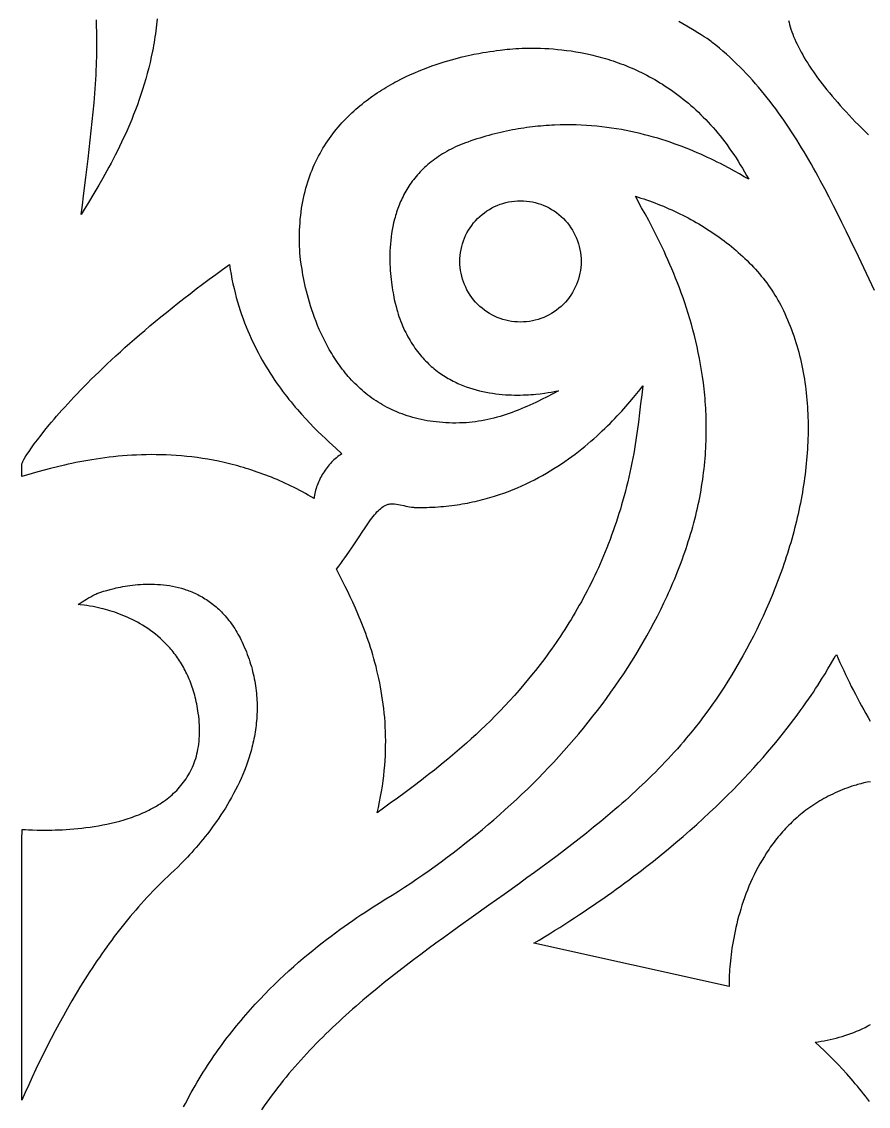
# Model space of a CAD drawing. Extents: x -1000 to 1000, y -1450 to 1450.
# Drawn here: x -550 to -324.4, y -95 to 194 of the extents above; entities that cross this region are included whole.
import ezdxf

# ---------------------------------------------------------------- set-up
doc = ezdxf.new("R2010")
doc.units = 0
doc.layers.add('LAYER_1', color=18, linetype='CONTINUOUS')

msp = doc.modelspace()

# ---------------------------------------------------------------- linework, layer by layer
at = {"layer": 'LAYER_1'}
for points in [[(-513.94, 194.79), (-514.01, 193.99), (-514.1, 193.19), (-514.19, 192.4), (-514.28, 191.61), (-514.39, 190.83), (-514.5, 190.04), (-514.62, 189.27), (-514.74, 188.49), (-514.88, 187.72), (-515.01, 186.96), (-515.16, 186.2), (-515.47, 184.69), (-515.8, 183.2), (-516.15, 181.73), (-516.53, 180.27), (-516.92, 178.83), (-517.34, 177.41), (-517.77, 176.01), (-518.22, 174.63), (-518.69, 173.27), (-519.17, 171.92), (-519.66, 170.6), (-520.17, 169.3), (-520.68, 168.01), (-521.21, 166.75), (-521.74, 165.51), (-522.29, 164.29), (-522.83, 163.09), (-523.39, 161.91), (-523.94, 160.75), (-524.5, 159.62), (-525.07, 158.51), (-525.63, 157.42), (-526.19, 156.35), (-526.75, 155.31), (-527.3, 154.29), (-528.4, 152.33), (-529.48, 150.46), (-530.51, 148.69), (-532.44, 145.45), (-533.32, 143.99), (-534.12, 142.64), (-533.83, 145.12), (-533.54, 147.61), (-532.93, 152.57), (-532.32, 157.53), (-532.03, 160.01), (-531.74, 162.49), (-531.46, 164.98), (-531.2, 167.46), (-530.95, 169.94), (-530.72, 172.43), (-530.52, 174.92), (-530.42, 176.16), (-530.34, 177.41), (-530.26, 178.66), (-530.19, 179.9), (-530.12, 181.15), (-530.07, 182.4), (-530.03, 183.45), (-530, 184.5), (-529.97, 185.54), (-529.96, 186.57), (-529.95, 187.6), (-529.95, 188.61), (-529.96, 189.62), (-529.97, 190.61), (-530, 191.6), (-530.03, 192.58), (-530.06, 193.55), (-530.11, 194.51)], [(-322.78, 122.46), (-324.92, 126.93), (-327.07, 131.44), (-329.24, 135.97), (-330.34, 138.23), (-331.44, 140.5), (-332.56, 142.76), (-333.7, 145.02), (-334.85, 147.26), (-336.01, 149.5), (-337.2, 151.73), (-337.8, 152.83), (-338.41, 153.94), (-339.02, 155.03), (-339.64, 156.13), (-340.27, 157.22), (-340.9, 158.3), (-341.54, 159.38), (-342.19, 160.45), (-342.84, 161.52), (-343.5, 162.58), (-344.17, 163.63), (-344.85, 164.67), (-345.53, 165.71), (-346.23, 166.75), (-346.93, 167.77), (-347.64, 168.78), (-348.36, 169.79), (-349.09, 170.79), (-349.83, 171.78), (-350.58, 172.76), (-351.34, 173.73), (-352.1, 174.69), (-352.88, 175.65), (-353.67, 176.59), (-354.48, 177.52), (-355.29, 178.44), (-356.11, 179.35), (-356.95, 180.24), (-357.8, 181.13), (-358.65, 182), (-359.53, 182.86), (-360.41, 183.71), (-361.31, 184.55), (-362.22, 185.37), (-363.14, 186.18), (-364.08, 186.97), (-365.03, 187.76), (-365.99, 188.52), (-366.32, 188.77), (-366.66, 189.02), (-367.39, 189.53), (-368.16, 190.05), (-368.99, 190.57), (-369.86, 191.11), (-370.78, 191.66), (-372.75, 192.82), (-374.87, 194.06)], [(-345.67, 194.39), (-345.54, 193.83), (-345.4, 193.27), (-345.23, 192.65), (-345.03, 192.02), (-344.81, 191.38), (-344.57, 190.73), (-344.31, 190.07), (-344.03, 189.4), (-343.73, 188.72), (-343.4, 188.03), (-343.06, 187.33), (-342.69, 186.62), (-342.3, 185.91), (-341.9, 185.19), (-341.47, 184.45), (-341.02, 183.71), (-340.55, 182.97), (-340.07, 182.21), (-339.56, 181.44), (-339.03, 180.67), (-338.48, 179.89), (-337.91, 179.11), (-337.32, 178.31), (-336.71, 177.51), (-336.08, 176.7), (-335.43, 175.89), (-334.77, 175.07), (-334.08, 174.24), (-333.37, 173.41), (-332.65, 172.57), (-331.9, 171.72), (-331.13, 170.87), (-330.35, 170.01), (-329.55, 169.15), (-328.73, 168.28), (-327.88, 167.4), (-327.02, 166.53), (-326.15, 165.64), (-325.25, 164.75), (-324.33, 163.86)], [(-506.85, -95.15), (-506.36, -94.18), (-505.86, -93.22), (-505.35, -92.27), (-504.84, -91.33), (-504.31, -90.4), (-503.79, -89.48), (-503.25, -88.56), (-502.71, -87.66), (-502.17, -86.76), (-501.62, -85.87), (-501.06, -84.99), (-500.5, -84.12), (-499.93, -83.26), (-499.36, -82.41), (-498.78, -81.56), (-498.2, -80.72), (-497.61, -79.9), (-497.02, -79.08), (-496.43, -78.26), (-495.83, -77.46), (-495.23, -76.67), (-494.62, -75.88), (-494.01, -75.1), (-493.4, -74.33), (-492.78, -73.57), (-492.16, -72.82), (-491.54, -72.08), (-490.92, -71.34), (-490.29, -70.61), (-489.66, -69.89), (-489.03, -69.18), (-487.76, -67.78), (-486.49, -66.41), (-485.21, -65.07), (-483.93, -63.77), (-482.64, -62.5), (-481.36, -61.25), (-480.07, -60.04), (-478.79, -58.86), (-477.51, -57.71), (-476.23, -56.59), (-474.96, -55.51), (-473.7, -54.45), (-472.45, -53.42), (-471.21, -52.42), (-469.98, -51.45), (-468.76, -50.5), (-467.55, -49.59), (-466.36, -48.71), (-465.19, -47.85), (-464.04, -47.02), (-462.9, -46.22), (-461.79, -45.45), (-460.7, -44.7), (-459.63, -43.98), (-458.59, -43.29), (-456.59, -41.99), (-454.71, -40.8), (-452.95, -39.7), (-451.29, -38.67), (-449.64, -37.62), (-448, -36.56), (-446.35, -35.47), (-444.72, -34.37), (-443.09, -33.26), (-441.47, -32.12), (-439.85, -30.97), (-438.24, -29.8), (-436.64, -28.62), (-435.05, -27.42), (-433.47, -26.21), (-431.89, -24.98), (-430.33, -23.73), (-428.77, -22.47), (-427.23, -21.19), (-425.69, -19.89), (-424.17, -18.59), (-422.66, -17.26), (-421.16, -15.92), (-419.67, -14.57), (-418.19, -13.2), (-416.72, -11.82), (-415.27, -10.43), (-413.84, -9.02), (-412.41, -7.59), (-411, -6.15), (-409.61, -4.7), (-408.23, -3.24), (-406.86, -1.76), (-405.52, -0.26), (-404.18, 1.24), (-402.87, 2.76), (-401.57, 4.29), (-400.29, 5.83), (-399.02, 7.39), (-397.78, 8.96), (-396.55, 10.54), (-395.34, 12.13), (-394.15, 13.74), (-392.98, 15.36), (-391.84, 16.99), (-390.71, 18.63), (-389.6, 20.28), (-388.51, 21.94), (-387.44, 23.62), (-386.4, 25.3), (-385.38, 27), (-384.38, 28.7), (-383.4, 30.42), (-382.45, 32.15), (-381.52, 33.89), (-380.62, 35.63), (-379.74, 37.39), (-378.88, 39.16), (-378.05, 40.94), (-377.65, 41.83), (-377.25, 42.73), (-376.86, 43.62), (-376.47, 44.52), (-376.09, 45.42), (-375.72, 46.33), (-375.36, 47.23), (-375, 48.14), (-374.65, 49.05), (-374.3, 49.97), (-373.96, 50.88), (-373.63, 51.8), (-373.31, 52.72), (-372.99, 53.64), (-372.68, 54.57), (-372.38, 55.49), (-372.06, 56.49), (-371.75, 57.49), (-371.46, 58.49), (-371.18, 59.48), (-370.91, 60.47), (-370.65, 61.46), (-370.4, 62.44), (-370.16, 63.42), (-369.94, 64.39), (-369.73, 65.37), (-369.52, 66.34), (-369.33, 67.3), (-369.15, 68.26), (-368.98, 69.22), (-368.82, 70.18), (-368.67, 71.13), (-368.53, 72.08), (-368.4, 73.02), (-368.29, 73.96), (-368.18, 74.9), (-368.08, 75.83), (-367.99, 76.76), (-367.91, 77.68), (-367.84, 78.61), (-367.77, 79.52), (-367.72, 80.44), (-367.68, 81.35), (-367.64, 82.25), (-367.61, 83.15), (-367.6, 84.05), (-367.59, 84.95), (-367.59, 85.83), (-367.59, 86.72), (-367.61, 87.6), (-367.63, 88.48), (-367.66, 89.35), (-367.7, 90.22), (-367.74, 91.08), (-367.8, 91.94), (-367.86, 92.8), (-367.93, 93.65), (-368, 94.5), (-368.08, 95.34), (-368.17, 96.18), (-368.26, 97.01), (-368.36, 97.84), (-368.59, 99.49), (-368.83, 101.11), (-369.1, 102.72), (-369.39, 104.31), (-369.71, 105.88), (-370.04, 107.43), (-370.39, 108.96), (-370.76, 110.47), (-371.15, 111.96), (-371.55, 113.43), (-371.97, 114.88), (-372.4, 116.31), (-372.85, 117.71), (-373.31, 119.1), (-373.78, 120.46), (-374.26, 121.8), (-374.75, 123.12), (-375.24, 124.42), (-375.75, 125.7), (-376.25, 126.95), (-376.77, 128.18), (-377.29, 129.38), (-377.81, 130.56), (-378.33, 131.72), (-378.85, 132.86), (-379.37, 133.97), (-379.9, 135.05), (-380.41, 136.11), (-380.93, 137.15), (-381.95, 139.14), (-382.94, 141.03), (-383.89, 142.81), (-384.81, 144.49), (-386.48, 147.52), (-385.73, 147.29), (-384.99, 147.05), (-384.24, 146.8), (-383.49, 146.55), (-382.75, 146.29), (-382, 146.02), (-381.26, 145.74), (-380.51, 145.45), (-379.77, 145.15), (-379.02, 144.85), (-378.28, 144.53), (-377.54, 144.21), (-376.81, 143.88), (-376.07, 143.55), (-375.34, 143.2), (-374.61, 142.85), (-373.88, 142.49), (-373.16, 142.12), (-372.44, 141.74), (-371.72, 141.35), (-371.01, 140.96), (-370.3, 140.56), (-369.59, 140.15), (-368.89, 139.73), (-368.19, 139.31), (-367.5, 138.88), (-366.82, 138.44), (-366.14, 137.99), (-365.46, 137.53), (-364.79, 137.07), (-364.13, 136.6), (-363.47, 136.12), (-362.82, 135.64), (-362.17, 135.15), (-361.53, 134.65), (-360.9, 134.14), (-360.28, 133.62), (-359.66, 133.1), (-359.06, 132.57), (-358.46, 132.04), (-357.86, 131.49), (-357.28, 130.94), (-356.71, 130.38), (-356.14, 129.82), (-355.58, 129.25), (-355.04, 128.67), (-354.5, 128.08), (-353.97, 127.49), (-353.45, 126.89), (-352.94, 126.28), (-352.45, 125.67), (-351.96, 125.05), (-351.48, 124.42), (-351.02, 123.78), (-350.57, 123.14), (-350.13, 122.5), (-349.7, 121.84), (-349.28, 121.18), (-348.87, 120.51), (-348.48, 119.84), (-348.1, 119.16), (-347.73, 118.47), (-347.38, 117.78), (-347.04, 117.08), (-346.65, 116.25), (-346.28, 115.42), (-345.92, 114.58), (-345.57, 113.74), (-345.23, 112.89), (-344.91, 112.04), (-344.6, 111.19), (-344.3, 110.33), (-344.01, 109.46), (-343.73, 108.59), (-343.47, 107.72), (-343.21, 106.84), (-342.97, 105.96), (-342.74, 105.08), (-342.52, 104.19), (-342.32, 103.3), (-342.12, 102.41), (-341.94, 101.51), (-341.77, 100.6), (-341.6, 99.7), (-341.45, 98.79), (-341.31, 97.88), (-341.18, 96.96), (-341.07, 96.05), (-340.96, 95.13), (-340.86, 94.2), (-340.77, 93.28), (-340.7, 92.35), (-340.63, 91.42), (-340.58, 90.49), (-340.53, 89.55), (-340.5, 88.62), (-340.47, 87.68), (-340.46, 86.74), (-340.45, 85.79), (-340.46, 84.85), (-340.47, 83.9), (-340.5, 82.96), (-340.53, 82.01), (-340.58, 81.06), (-340.63, 80.1), (-340.69, 79.15), (-340.77, 78.2), (-340.85, 77.24), (-340.94, 76.29), (-341.04, 75.33), (-341.15, 74.37), (-341.26, 73.41), (-341.39, 72.45), (-341.53, 71.49), (-341.67, 70.54), (-341.82, 69.58), (-341.98, 68.62), (-342.15, 67.66), (-342.33, 66.7), (-342.52, 65.74), (-342.71, 64.78), (-342.92, 63.82), (-343.13, 62.86), (-343.35, 61.9), (-343.57, 60.94), (-343.81, 59.99), (-344.05, 59.03), (-344.3, 58.07), (-344.56, 57.12), (-344.82, 56.17), (-345.1, 55.21), (-345.38, 54.26), (-345.67, 53.31), (-345.96, 52.37), (-346.26, 51.42), (-346.57, 50.48), (-346.89, 49.53), (-347.21, 48.59), (-347.54, 47.65), (-347.88, 46.71), (-348.23, 45.78), (-348.58, 44.85), (-348.93, 43.92), (-349.3, 42.99), (-350.04, 41.14), (-350.82, 39.3), (-351.61, 37.47), (-352.43, 35.66), (-353.28, 33.86), (-354.14, 32.07), (-355.03, 30.3), (-355.94, 28.54), (-356.87, 26.8), (-357.82, 25.07), (-358.79, 23.36), (-359.78, 21.67), (-360.79, 20), (-361.81, 18.35), (-362.86, 16.72), (-363.92, 15.11), (-364.99, 13.53), (-366.08, 11.96), (-367.19, 10.42), (-368.31, 8.9), (-369.44, 7.41), (-370.58, 5.95), (-371.74, 4.51), (-372.91, 3.1), (-373.7, 2.17), (-374.5, 1.24), (-375.3, 0.33), (-376.12, -0.58), (-376.94, -1.48), (-377.77, -2.38), (-378.6, -3.27), (-379.45, -4.15), (-380.3, -5.03), (-381.15, -5.89), (-382.02, -6.76), (-382.89, -7.62), (-383.76, -8.47), (-384.65, -9.31), (-385.54, -10.15), (-386.43, -10.99), (-387.33, -11.82), (-388.24, -12.64), (-389.15, -13.46), (-390.07, -14.28), (-391, -15.09), (-391.92, -15.89), (-393.8, -17.49), (-395.69, -19.06), (-397.6, -20.63), (-399.52, -22.18), (-401.46, -23.71), (-403.42, -25.23), (-405.38, -26.74), (-407.36, -28.23), (-409.35, -29.72), (-411.35, -31.2), (-413.36, -32.67), (-415.37, -34.13), (-417.39, -35.59), (-421.45, -38.5), (-425.51, -41.39), (-429.57, -44.28), (-433.62, -47.17), (-435.64, -48.62), (-437.65, -50.08), (-439.66, -51.54), (-441.66, -53.01), (-443.65, -54.49), (-445.62, -55.97), (-447.59, -57.46), (-449.54, -58.97), (-451.48, -60.49), (-453.4, -62.02), (-455.3, -63.56), (-457.19, -65.12), (-459.06, -66.69), (-460.91, -68.28), (-461.82, -69.09), (-462.73, -69.89), (-463.64, -70.7), (-464.54, -71.52), (-465.43, -72.34), (-466.32, -73.17), (-467.2, -74), (-468.07, -74.84), (-468.94, -75.68), (-469.8, -76.53), (-470.66, -77.38), (-471.5, -78.24), (-472.34, -79.11), (-473.18, -79.98), (-474, -80.86), (-474.82, -81.75), (-475.63, -82.64), (-476.43, -83.54), (-477.23, -84.44), (-478.01, -85.35), (-478.79, -86.27), (-479.56, -87.2), (-480.32, -88.13), (-481.07, -89.07), (-481.82, -90.02), (-482.55, -90.98), (-483.27, -91.94), (-483.99, -92.91), (-484.7, -93.89), (-485.39, -94.88), (-486.08, -95.88)], [(-323.85, -8.47), (-324.71, -8.63), (-325.57, -8.81), (-326.42, -9.01), (-327.26, -9.24), (-327.68, -9.36), (-328.1, -9.49), (-328.78, -9.7), (-329.45, -9.93), (-330.11, -10.17), (-330.76, -10.41), (-331.4, -10.66), (-332.03, -10.92), (-332.66, -11.19), (-333.27, -11.47), (-333.88, -11.75), (-334.48, -12.04), (-335.07, -12.34), (-335.65, -12.65), (-336.23, -12.96), (-336.79, -13.28), (-337.35, -13.61), (-337.9, -13.94), (-338.44, -14.28), (-338.97, -14.62), (-339.5, -14.98), (-340.01, -15.34), (-340.52, -15.7), (-341.02, -16.07), (-341.52, -16.45), (-342, -16.83), (-342.48, -17.22), (-342.95, -17.61), (-343.41, -18.01), (-343.87, -18.42), (-344.32, -18.83), (-344.76, -19.24), (-345.19, -19.66), (-345.62, -20.08), (-346.04, -20.51), (-346.45, -20.94), (-346.86, -21.38), (-347.25, -21.82), (-347.64, -22.27), (-348.03, -22.72), (-348.41, -23.17), (-348.78, -23.62), (-349.14, -24.08), (-349.5, -24.55), (-349.85, -25.01), (-350.19, -25.48), (-350.53, -25.96), (-350.86, -26.43), (-351.5, -27.39), (-352.12, -28.36), (-352.71, -29.34), (-353.28, -30.33), (-353.83, -31.32), (-354.35, -32.32), (-354.85, -33.32), (-355.33, -34.33), (-355.78, -35.34), (-356.21, -36.35), (-356.63, -37.37), (-357.02, -38.38), (-357.39, -39.39), (-357.74, -40.4), (-358.08, -41.41), (-358.39, -42.41), (-358.69, -43.4), (-358.97, -44.39), (-359.23, -45.37), (-359.47, -46.35), (-359.7, -47.31), (-359.91, -48.27), (-360.11, -49.21), (-360.29, -50.14), (-360.46, -51.05), (-360.61, -51.95), (-360.75, -52.84), (-360.87, -53.71), (-360.98, -54.56), (-361.09, -55.39), (-361.17, -56.2), (-361.25, -56.99), (-361.32, -57.76), (-361.37, -58.51), (-361.42, -59.23), (-361.45, -59.93), (-361.48, -60.6), (-361.5, -61.25), (-361.51, -61.86), (-361.51, -62.45), (-361.51, -63.01), (-413.55, -51.53), (-412.14, -50.68), (-410.74, -49.84), (-409.36, -48.99), (-407.99, -48.14), (-406.64, -47.29), (-405.3, -46.44), (-403.98, -45.59), (-402.68, -44.74), (-401.39, -43.9), (-400.11, -43.05), (-398.85, -42.2), (-397.6, -41.35), (-396.37, -40.51), (-395.15, -39.66), (-393.95, -38.82), (-392.76, -37.97), (-391.59, -37.13), (-390.43, -36.29), (-389.29, -35.45), (-388.16, -34.61), (-387.04, -33.77), (-385.94, -32.93), (-384.85, -32.1), (-383.78, -31.27), (-382.72, -30.44), (-381.67, -29.61), (-379.62, -27.96), (-377.62, -26.32), (-375.67, -24.69), (-373.78, -23.07), (-371.94, -21.46), (-370.15, -19.86), (-368.41, -18.28), (-366.72, -16.71), (-365.08, -15.16), (-363.5, -13.62), (-361.95, -12.1), (-360.46, -10.6), (-359.02, -9.11), (-357.62, -7.65), (-356.26, -6.2), (-354.96, -4.78), (-353.69, -3.37), (-352.47, -1.99), (-351.3, -0.64), (-350.16, 0.69), (-349.07, 2), (-348.02, 3.28), (-347.02, 4.54), (-346.05, 5.76), (-345.12, 6.96), (-344.23, 8.13), (-343.38, 9.27), (-342.57, 10.38), (-341.79, 11.45), (-341.05, 12.5), (-340.35, 13.51), (-339.68, 14.49), (-339.05, 15.43), (-338.45, 16.33), (-337.89, 17.2), (-336.86, 18.82), (-335.95, 20.29), (-335.17, 21.59), (-334.5, 22.72), (-333.5, 24.45), (-333.16, 25.03), (-333.02, 25.25), (-332.91, 25.42), (-332.44, 24.35), (-331.96, 23.28), (-331.47, 22.21), (-330.98, 21.15), (-330.48, 20.08), (-329.97, 19.03), (-329.46, 17.97), (-328.94, 16.92), (-328.4, 15.87), (-327.87, 14.83), (-327.32, 13.79), (-326.77, 12.75), (-326.21, 11.72), (-325.65, 10.69), (-325.07, 9.67), (-324.49, 8.65), (-323.91, 7.63)], [(-324.14, -93.69), (-324.66, -93), (-325.18, -92.31), (-325.71, -91.63), (-326.25, -90.95), (-326.79, -90.28), (-327.34, -89.62), (-327.89, -88.95), (-328.45, -88.3), (-329.01, -87.64), (-330.15, -86.35), (-331.31, -85.08), (-332.48, -83.84), (-333.67, -82.61), (-334.87, -81.4), (-336.08, -80.22), (-337.3, -79.06), (-338.54, -77.92), (-337.76, -77.79), (-336.98, -77.65), (-336.19, -77.5), (-335.4, -77.34), (-334.61, -77.17), (-333.81, -76.98), (-333.01, -76.78), (-332.22, -76.56), (-331.42, -76.33), (-330.63, -76.09), (-329.85, -75.83), (-329.07, -75.56), (-328.29, -75.27), (-327.52, -74.96), (-326.77, -74.64), (-326.02, -74.3), (-325.28, -73.95), (-324.56, -73.57), (-323.85, -73.18)]]:
    msp.add_lwpolyline(points, dxfattribs=at)
for points in [[(-412.78, 186.99), (-411.73, 186.96), (-410.65, 186.92), (-409.54, 186.86), (-408.41, 186.78), (-407.25, 186.68), (-406.06, 186.56), (-404.85, 186.41), (-403.61, 186.24), (-402.36, 186.04), (-401.09, 185.82), (-399.8, 185.56), (-398.49, 185.28), (-397.83, 185.13), (-397.17, 184.96), (-396.5, 184.79), (-395.83, 184.62), (-395.16, 184.43), (-394.48, 184.23), (-393.8, 184.03), (-393.12, 183.81), (-392.44, 183.59), (-391.75, 183.36), (-391.07, 183.11), (-390.38, 182.86), (-389.69, 182.6), (-388.99, 182.33), (-388.3, 182.04), (-387.6, 181.75), (-386.91, 181.45), (-386.21, 181.13), (-385.51, 180.81), (-384.82, 180.47), (-384.12, 180.12), (-383.42, 179.76), (-382.72, 179.39), (-382.02, 179.01), (-381.33, 178.62), (-380.63, 178.21), (-379.93, 177.79), (-379.24, 177.36), (-378.54, 176.91), (-377.85, 176.46), (-377.16, 175.99), (-376.47, 175.5), (-375.78, 175.01), (-375.09, 174.49), (-374.41, 173.97), (-373.73, 173.43), (-373.05, 172.88), (-372.37, 172.31), (-371.7, 171.73), (-371.03, 171.14), (-370.36, 170.53), (-369.7, 169.9), (-369.04, 169.26), (-368.38, 168.61), (-367.73, 167.94), (-367.08, 167.25), (-366.43, 166.55), (-365.79, 165.83), (-365.16, 165.1), (-364.53, 164.35), (-363.9, 163.59), (-363.28, 162.8), (-362.67, 162), (-362.06, 161.19), (-361.45, 160.35), (-360.85, 159.5), (-360.26, 158.63), (-359.67, 157.75), (-359.09, 156.84), (-358.52, 155.92), (-357.95, 154.98), (-357.39, 154.03), (-356.84, 153.05), (-356.29, 152.06), (-357.46, 152.74), (-358.71, 153.47), (-360.06, 154.23), (-361.5, 155.02), (-363.04, 155.83), (-363.83, 156.24), (-364.65, 156.65), (-365.5, 157.07), (-366.36, 157.48), (-367.24, 157.9), (-368.15, 158.32), (-369.07, 158.73), (-370.02, 159.14), (-370.99, 159.55), (-371.97, 159.96), (-372.98, 160.36), (-374, 160.75), (-375.04, 161.14), (-376.11, 161.52), (-377.19, 161.9), (-378.28, 162.26), (-379.4, 162.62), (-380.53, 162.97), (-381.69, 163.3), (-382.86, 163.63), (-384.04, 163.94), (-385.24, 164.24), (-386.46, 164.52), (-387.7, 164.79), (-388.95, 165.04), (-390.22, 165.28), (-391.5, 165.5), (-392.8, 165.7), (-394.11, 165.89), (-395.44, 166.05), (-396.78, 166.19), (-398.14, 166.31), (-399.51, 166.41), (-400.89, 166.49), (-402.29, 166.54), (-403.7, 166.57), (-405.13, 166.57), (-406.56, 166.55), (-408.01, 166.5), (-408.74, 166.46), (-409.48, 166.42), (-410.21, 166.37), (-410.95, 166.32), (-411.69, 166.25), (-412.44, 166.18), (-413.18, 166.1), (-413.93, 166.01), (-414.69, 165.92), (-415.44, 165.82), (-416.2, 165.71), (-416.96, 165.59), (-417.72, 165.46), (-418.49, 165.33), (-419.26, 165.19), (-420.03, 165.04), (-420.81, 164.88), (-421.58, 164.71), (-422.36, 164.53), (-423.14, 164.35), (-423.93, 164.15), (-424.72, 163.95), (-425.51, 163.73), (-426.3, 163.51), (-427.09, 163.28), (-427.89, 163.04), (-428.69, 162.79), (-429.49, 162.53), (-430.29, 162.26), (-431.09, 161.98), (-431.78, 161.73), (-432.45, 161.48), (-433.11, 161.21), (-433.75, 160.94), (-434.38, 160.66), (-434.99, 160.37), (-435.59, 160.07), (-436.18, 159.77), (-436.75, 159.46), (-437.31, 159.14), (-437.86, 158.81), (-438.39, 158.48), (-438.91, 158.14), (-439.42, 157.79), (-439.92, 157.44), (-440.4, 157.08), (-440.87, 156.72), (-441.33, 156.35), (-441.77, 155.97), (-442.21, 155.59), (-442.63, 155.21), (-443.04, 154.81), (-443.44, 154.42), (-443.83, 154.02), (-444.21, 153.61), (-444.57, 153.2), (-444.93, 152.78), (-445.27, 152.36), (-445.6, 151.94), (-445.93, 151.51), (-446.24, 151.08), (-446.54, 150.64), (-446.83, 150.2), (-447.12, 149.76), (-447.39, 149.32), (-447.65, 148.87), (-447.9, 148.42), (-448.15, 147.96), (-448.38, 147.51), (-448.61, 147.05), (-448.82, 146.59), (-449.03, 146.12), (-449.23, 145.66), (-449.42, 145.19), (-449.61, 144.72), (-449.78, 144.25), (-449.95, 143.78), (-450.1, 143.31), (-450.25, 142.84), (-450.4, 142.36), (-450.53, 141.89), (-450.66, 141.41), (-450.89, 140.46), (-451.1, 139.51), (-451.28, 138.56), (-451.44, 137.62), (-451.57, 136.68), (-451.67, 135.74), (-451.76, 134.81), (-451.82, 133.89), (-451.87, 132.97), (-451.89, 132.07), (-451.9, 131.18), (-451.89, 130.3), (-451.87, 129.43), (-451.83, 128.58), (-451.78, 127.75), (-451.72, 126.94), (-451.65, 126.14), (-451.57, 125.37), (-451.48, 124.61), (-451.38, 123.88), (-451.28, 123.18), (-451.17, 122.5), (-451.06, 121.84), (-450.94, 121.22), (-450.71, 120.06), (-450.48, 119.03), (-450.26, 118.13), (-450.07, 117.38), (-449.9, 116.8), (-449.7, 116.14), (-449.47, 115.48), (-449.24, 114.83), (-449, 114.2), (-448.75, 113.58), (-448.49, 112.97), (-448.23, 112.37), (-447.96, 111.79), (-447.68, 111.22), (-447.39, 110.66), (-447.1, 110.11), (-446.8, 109.58), (-446.5, 109.06), (-446.18, 108.55), (-445.87, 108.05), (-445.54, 107.56), (-445.21, 107.08), (-444.88, 106.62), (-444.54, 106.17), (-444.19, 105.72), (-443.84, 105.29), (-443.48, 104.87), (-443.12, 104.46), (-442.75, 104.06), (-442.38, 103.67), (-442, 103.29), (-441.62, 102.92), (-441.24, 102.56), (-440.85, 102.21), (-440.46, 101.87), (-440.06, 101.54), (-439.66, 101.22), (-439.26, 100.91), (-438.85, 100.61), (-438.44, 100.32), (-438.03, 100.03), (-437.61, 99.76), (-437.19, 99.49), (-436.77, 99.24), (-436.35, 98.99), (-435.92, 98.75), (-435.49, 98.51), (-435.06, 98.29), (-434.63, 98.07), (-434.19, 97.87), (-433.76, 97.66), (-433.32, 97.47), (-432.88, 97.29), (-432.44, 97.11), (-432, 96.94), (-431.56, 96.77), (-430.68, 96.47), (-429.79, 96.19), (-428.91, 95.94), (-428.02, 95.71), (-427.14, 95.5), (-426.26, 95.32), (-425.39, 95.16), (-424.52, 95.02), (-423.66, 94.91), (-422.81, 94.81), (-421.96, 94.73), (-421.13, 94.66), (-420.31, 94.61), (-419.5, 94.58), (-418.71, 94.56), (-417.93, 94.56), (-417.16, 94.56), (-416.42, 94.58), (-415.69, 94.61), (-414.99, 94.64), (-414.3, 94.69), (-413.64, 94.74), (-413, 94.79), (-411.81, 94.92), (-410.72, 95.06), (-409.74, 95.21), (-408.9, 95.35), (-407.64, 95.58), (-407.01, 95.71), (-408.49, 94.91), (-409.98, 94.12), (-411.5, 93.35), (-412.26, 92.97), (-413.03, 92.6), (-413.8, 92.24), (-414.58, 91.89), (-415.36, 91.54), (-416.14, 91.2), (-416.93, 90.87), (-417.72, 90.55), (-418.51, 90.24), (-419.31, 89.95), (-420.11, 89.66), (-420.91, 89.39), (-421.72, 89.13), (-422.53, 88.88), (-423.34, 88.64), (-424.16, 88.43), (-424.97, 88.22), (-425.79, 88.03), (-426.62, 87.86), (-427.44, 87.7), (-428.27, 87.56), (-429.1, 87.44), (-429.93, 87.34), (-430.76, 87.26), (-431.6, 87.19), (-432.43, 87.15), (-433.37, 87.12), (-434.29, 87.11), (-435.19, 87.11), (-436.09, 87.14), (-436.97, 87.17), (-437.83, 87.23), (-438.69, 87.3), (-439.53, 87.38), (-440.36, 87.48), (-441.17, 87.6), (-441.98, 87.73), (-442.77, 87.87), (-443.55, 88.03), (-444.32, 88.2), (-445.07, 88.39), (-445.81, 88.58), (-446.54, 88.8), (-447.26, 89.02), (-447.97, 89.26), (-448.66, 89.51), (-449.35, 89.77), (-450.02, 90.05), (-450.68, 90.33), (-451.33, 90.63), (-451.97, 90.94), (-452.6, 91.26), (-453.21, 91.58), (-453.82, 91.92), (-454.41, 92.27), (-455, 92.63), (-455.57, 93), (-456.13, 93.38), (-456.69, 93.77), (-457.23, 94.16), (-457.76, 94.57), (-458.28, 94.98), (-458.8, 95.4), (-459.3, 95.83), (-459.79, 96.26), (-460.27, 96.71), (-460.74, 97.16), (-461.21, 97.61), (-461.66, 98.08), (-462.11, 98.54), (-462.54, 99.02), (-462.97, 99.5), (-463.38, 99.98), (-463.79, 100.47), (-464.19, 100.97), (-464.58, 101.47), (-464.96, 101.97), (-465.34, 102.48), (-465.7, 103), (-466.06, 103.51), (-466.41, 104.03), (-466.75, 104.55), (-467.08, 105.08), (-467.4, 105.6), (-467.72, 106.13), (-468.03, 106.67), (-468.33, 107.2), (-468.62, 107.73), (-468.9, 108.27), (-469.18, 108.81), (-469.71, 109.88), (-470.22, 110.96), (-470.7, 112.03), (-471.15, 113.1), (-471.57, 114.17), (-471.97, 115.23), (-472.34, 116.27), (-472.69, 117.31), (-473.02, 118.33), (-473.33, 119.34), (-473.61, 120.33), (-473.87, 121.3), (-474.11, 122.24), (-474.34, 123.16), (-474.54, 124.06), (-474.73, 124.93), (-474.9, 125.76), (-475.05, 126.57), (-475.19, 127.34), (-475.31, 128.07), (-475.52, 129.42), (-475.67, 130.59), (-475.79, 131.58), (-475.86, 132.36), (-475.93, 133.24), (-475.97, 134.32), (-476, 135.39), (-476, 136.44), (-475.99, 137.47), (-475.96, 138.49), (-475.91, 139.5), (-475.84, 140.49), (-475.76, 141.47), (-475.66, 142.43), (-475.54, 143.38), (-475.41, 144.32), (-475.26, 145.24), (-475.09, 146.15), (-474.91, 147.05), (-474.71, 147.93), (-474.5, 148.8), (-474.28, 149.65), (-474.03, 150.5), (-473.78, 151.33), (-473.51, 152.15), (-473.23, 152.95), (-472.93, 153.74), (-472.62, 154.52), (-472.3, 155.29), (-471.97, 156.04), (-471.62, 156.79), (-471.26, 157.52), (-470.89, 158.23), (-470.51, 158.94), (-470.12, 159.63), (-469.72, 160.32), (-469.31, 160.99), (-468.88, 161.65), (-468.45, 162.3), (-468.01, 162.93), (-467.56, 163.56), (-467.1, 164.17), (-466.63, 164.78), (-466.15, 165.37), (-465.67, 165.95), (-465.17, 166.52), (-464.67, 167.08), (-464.16, 167.63), (-463.65, 168.17), (-463.13, 168.7), (-462.6, 169.21), (-462.07, 169.72), (-461.53, 170.22), (-460.98, 170.71), (-460.43, 171.19), (-459.88, 171.65), (-459.32, 172.11), (-458.75, 172.56), (-458.18, 173), (-457.61, 173.43), (-457.04, 173.85), (-456.46, 174.26), (-455.87, 174.66), (-455.29, 175.06), (-454.7, 175.44), (-454.12, 175.82), (-453.53, 176.19), (-452.93, 176.54), (-452.34, 176.89), (-451.75, 177.24), (-451.15, 177.57), (-450.56, 177.89), (-449.96, 178.21), (-448.78, 178.82), (-447.59, 179.4), (-446.41, 179.95), (-445.24, 180.46), (-444.08, 180.95), (-442.94, 181.41), (-441.8, 181.85), (-440.69, 182.25), (-439.59, 182.64), (-438.52, 182.99), (-437.47, 183.32), (-436.45, 183.63), (-435.46, 183.92), (-434.5, 184.18), (-433.57, 184.43), (-432.67, 184.65), (-431.82, 184.85), (-431.01, 185.04), (-430.24, 185.2), (-429.51, 185.35), (-428.2, 185.6), (-427.1, 185.8), (-426.23, 185.94), (-425.24, 186.08), (-424.3, 186.23), (-423.5, 186.35), (-422.5, 186.49), (-421.3, 186.62), (-420.63, 186.69), (-419.92, 186.76), (-419.16, 186.81), (-418.36, 186.87), (-417.52, 186.91), (-416.65, 186.95), (-415.73, 186.98), (-414.78, 187), (-413.8, 187)], [(-494.44, 128.02), (-494.21, 126.73), (-493.97, 125.46), (-493.7, 124.22), (-493.42, 122.99), (-493.12, 121.78), (-492.81, 120.58), (-492.47, 119.41), (-492.13, 118.25), (-491.76, 117.12), (-491.39, 116), (-491, 114.89), (-490.59, 113.81), (-490.17, 112.74), (-489.74, 111.69), (-489.3, 110.66), (-488.85, 109.64), (-488.38, 108.64), (-487.91, 107.66), (-487.42, 106.69), (-486.93, 105.74), (-486.43, 104.81), (-485.92, 103.89), (-485.4, 102.99), (-484.88, 102.11), (-484.35, 101.24), (-483.81, 100.39), (-483.27, 99.55), (-482.72, 98.73), (-482.17, 97.93), (-481.61, 97.14), (-481.05, 96.36), (-480.49, 95.6), (-479.93, 94.86), (-479.36, 94.13), (-478.8, 93.41), (-478.23, 92.71), (-477.67, 92.03), (-477.1, 91.36), (-476.54, 90.7), (-475.97, 90.06), (-475.41, 89.43), (-474.3, 88.21), (-473.2, 87.05), (-472.12, 85.95), (-471.07, 84.89), (-470.05, 83.89), (-469.05, 82.94), (-468.1, 82.04), (-466.31, 80.38), (-464.73, 78.91), (-465.09, 78.67), (-465.45, 78.41), (-465.8, 78.14), (-466.15, 77.86), (-466.48, 77.57), (-466.81, 77.27), (-467.14, 76.96), (-467.45, 76.63), (-467.76, 76.3), (-468.06, 75.96), (-468.35, 75.61), (-468.64, 75.26), (-468.91, 74.89), (-469.18, 74.52), (-469.43, 74.14), (-469.68, 73.75), (-469.91, 73.36), (-470.14, 72.96), (-470.36, 72.56), (-470.56, 72.15), (-470.76, 71.74), (-470.94, 71.32), (-471.11, 70.9), (-471.27, 70.48), (-471.42, 70.06), (-471.56, 69.63), (-471.68, 69.2), (-471.79, 68.76), (-471.89, 68.33), (-471.98, 67.9), (-472.05, 67.46), (-472.11, 67.03), (-472.87, 67.47), (-473.63, 67.91), (-474.39, 68.33), (-475.15, 68.74), (-475.91, 69.14), (-476.67, 69.54), (-477.43, 69.92), (-478.19, 70.29), (-478.95, 70.66), (-479.71, 71.01), (-480.46, 71.36), (-481.22, 71.69), (-481.97, 72.02), (-482.73, 72.33), (-483.48, 72.64), (-484.23, 72.94), (-484.98, 73.23), (-485.73, 73.51), (-486.48, 73.78), (-487.23, 74.05), (-487.97, 74.3), (-488.72, 74.55), (-489.46, 74.79), (-490.2, 75.02), (-490.94, 75.24), (-491.68, 75.46), (-492.41, 75.66), (-493.15, 75.86), (-493.88, 76.05), (-494.61, 76.24), (-496.07, 76.58), (-497.52, 76.9), (-498.96, 77.18), (-500.4, 77.44), (-501.82, 77.67), (-503.24, 77.88), (-504.64, 78.06), (-506.04, 78.21), (-507.43, 78.35), (-508.8, 78.45), (-510.16, 78.54), (-511.52, 78.6), (-512.86, 78.65), (-514.19, 78.67), (-515.5, 78.68), (-516.81, 78.66), (-518.1, 78.63), (-519.37, 78.58), (-520.63, 78.52), (-521.88, 78.44), (-523.11, 78.34), (-524.33, 78.23), (-525.53, 78.11), (-526.72, 77.98), (-527.89, 77.83), (-529.04, 77.68), (-530.18, 77.51), (-531.29, 77.33), (-532.39, 77.15), (-533.47, 76.96), (-534.53, 76.76), (-535.58, 76.56), (-536.6, 76.35), (-537.6, 76.13), (-538.59, 75.91), (-540.49, 75.47), (-542.31, 75.02), (-544.04, 74.57), (-545.67, 74.12), (-547.22, 73.69), (-550, 72.89), (-550, 76.13), (-549.96, 76.26), (-549.89, 76.42), (-549.81, 76.61), (-549.7, 76.83), (-549.42, 77.35), (-549.05, 77.97), (-548.59, 78.71), (-548.04, 79.55), (-547.39, 80.49), (-546.64, 81.53), (-545.79, 82.66), (-544.85, 83.89), (-543.79, 85.21), (-542.64, 86.62), (-542.02, 87.36), (-541.38, 88.12), (-540.71, 88.9), (-540.01, 89.7), (-539.28, 90.52), (-538.53, 91.36), (-537.74, 92.22), (-536.93, 93.1), (-536.09, 93.99), (-535.23, 94.91), (-534.33, 95.84), (-533.4, 96.79), (-532.45, 97.76), (-531.46, 98.75), (-530.45, 99.75), (-529.4, 100.77), (-528.32, 101.81), (-527.22, 102.86), (-526.08, 103.92), (-524.91, 105.01), (-523.71, 106.1), (-522.48, 107.21), (-521.22, 108.34), (-519.92, 109.48), (-518.59, 110.63), (-517.23, 111.8), (-515.84, 112.98), (-514.42, 114.17), (-512.96, 115.37), (-511.46, 116.59), (-509.94, 117.81), (-508.38, 119.05), (-506.78, 120.3), (-505.15, 121.56), (-503.49, 122.83), (-501.79, 124.11), (-500.06, 125.4), (-498.29, 126.7), (-496.49, 128), (-494.65, 129.32)], [(-384.79, 94.6), (-385.09, 92.19), (-385.38, 89.78), (-385.68, 87.37), (-385.99, 84.96), (-386.15, 83.76), (-386.33, 82.56), (-386.51, 81.36), (-386.7, 80.16), (-386.91, 78.96), (-387.13, 77.77), (-387.39, 76.48), (-387.65, 75.2), (-387.93, 73.93), (-388.21, 72.67), (-388.51, 71.42), (-388.81, 70.18), (-389.13, 68.95), (-389.46, 67.73), (-389.79, 66.52), (-390.14, 65.32), (-390.49, 64.14), (-390.86, 62.96), (-391.23, 61.79), (-391.61, 60.63), (-392, 59.48), (-392.4, 58.34), (-392.81, 57.22), (-393.22, 56.1), (-393.65, 54.99), (-394.08, 53.89), (-394.52, 52.8), (-394.97, 51.72), (-395.42, 50.65), (-395.88, 49.59), (-396.35, 48.54), (-396.83, 47.49), (-397.31, 46.46), (-397.8, 45.44), (-398.3, 44.42), (-398.81, 43.42), (-399.32, 42.42), (-399.83, 41.44), (-400.35, 40.46), (-400.88, 39.49), (-401.42, 38.54), (-401.96, 37.59), (-402.5, 36.64), (-403.05, 35.71), (-403.61, 34.79), (-404.17, 33.88), (-404.73, 32.97), (-405.3, 32.08), (-405.88, 31.19), (-406.46, 30.31), (-407.04, 29.44), (-407.63, 28.58), (-408.22, 27.72), (-408.81, 26.88), (-409.41, 26.04), (-410.01, 25.22), (-410.62, 24.4), (-411.23, 23.59), (-411.84, 22.78), (-412.45, 21.99), (-413.07, 21.2), (-413.69, 20.43), (-414.94, 18.9), (-416.19, 17.4), (-417.45, 15.93), (-418.72, 14.5), (-420, 13.09), (-421.27, 11.72), (-422.55, 10.38), (-423.83, 9.06), (-425.11, 7.78), (-426.39, 6.53), (-427.67, 5.31), (-428.94, 4.11), (-430.21, 2.95), (-431.47, 1.81), (-432.73, 0.7), (-433.98, -0.38), (-435.21, -1.44), (-436.44, -2.46), (-437.66, -3.47), (-438.86, -4.44), (-440.04, -5.39), (-441.21, -6.31), (-442.37, -7.21), (-443.5, -8.09), (-445.72, -9.76), (-447.84, -11.34), (-449.87, -12.82), (-451.8, -14.22), (-453.61, -15.53), (-455.29, -16.75), (-454.95, -15.31), (-454.65, -13.88), (-454.37, -12.46), (-454.12, -11.05), (-453.89, -9.65), (-453.7, -8.26), (-453.53, -6.89), (-453.38, -5.53), (-453.26, -4.18), (-453.17, -2.84), (-453.09, -1.52), (-453.04, -0.21), (-453.02, 1.09), (-453.01, 2.38), (-453.03, 3.65), (-453.06, 4.92), (-453.12, 6.16), (-453.19, 7.4), (-453.28, 8.62), (-453.39, 9.83), (-453.52, 11.02), (-453.66, 12.21), (-453.82, 13.37), (-454, 14.53), (-454.19, 15.67), (-454.39, 16.79), (-454.61, 17.91), (-454.84, 19), (-455.08, 20.09), (-455.33, 21.16), (-455.59, 22.21), (-455.87, 23.25), (-456.15, 24.28), (-456.44, 25.29), (-456.74, 26.28), (-457.05, 27.26), (-457.36, 28.23), (-457.68, 29.18), (-458.01, 30.11), (-458.34, 31.03), (-458.67, 31.94), (-459.01, 32.82), (-459.35, 33.7), (-459.7, 34.55), (-460.04, 35.39), (-460.39, 36.22), (-461.09, 37.81), (-461.78, 39.35), (-462.46, 40.81), (-463.13, 42.21), (-463.79, 43.54), (-465.01, 45.99), (-466.11, 48.16), (-465.52, 48.93), (-464.96, 49.69), (-464.41, 50.45), (-463.87, 51.19), (-462.85, 52.66), (-461.89, 54.08), (-460.12, 56.75), (-459.31, 58), (-458.52, 59.17), (-457.78, 60.27), (-457.41, 60.79), (-457.05, 61.28), (-456.7, 61.75), (-456.35, 62.2), (-456.01, 62.63), (-455.67, 63.03), (-455.33, 63.4), (-455, 63.75), (-454.66, 64.06), (-454.33, 64.35), (-454, 64.61), (-453.67, 64.84), (-453.5, 64.95), (-453.33, 65.04), (-453.16, 65.13), (-452.99, 65.21), (-452.77, 65.3), (-452.54, 65.38), (-452.31, 65.44), (-452.08, 65.49), (-451.84, 65.53), (-451.6, 65.56), (-451.36, 65.57), (-451.12, 65.57), (-450.88, 65.57), (-450.64, 65.55), (-450.15, 65.5), (-449.65, 65.43), (-449.15, 65.33), (-448.14, 65.1), (-447.64, 64.99), (-447.13, 64.88), (-446.63, 64.78), (-446.13, 64.7), (-445.88, 64.66), (-445.63, 64.64), (-445.38, 64.62), (-445.14, 64.61), (-444.36, 64.6), (-443.59, 64.6), (-442.82, 64.61), (-442.06, 64.62), (-441.3, 64.65), (-440.55, 64.68), (-439.8, 64.72), (-439.06, 64.77), (-438.33, 64.82), (-437.59, 64.89), (-436.87, 64.96), (-436.15, 65.03), (-435.43, 65.12), (-434.72, 65.21), (-434.01, 65.31), (-433.31, 65.42), (-432.61, 65.54), (-431.92, 65.66), (-431.23, 65.79), (-430.55, 65.92), (-429.87, 66.06), (-429.19, 66.21), (-428.53, 66.36), (-427.86, 66.53), (-427.2, 66.69), (-426.55, 66.86), (-425.9, 67.04), (-425.26, 67.23), (-423.99, 67.61), (-422.73, 68.02), (-421.5, 68.45), (-420.28, 68.9), (-419.08, 69.37), (-417.91, 69.86), (-416.75, 70.36), (-415.61, 70.89), (-414.49, 71.42), (-413.39, 71.98), (-412.31, 72.55), (-411.24, 73.13), (-410.2, 73.72), (-409.17, 74.33), (-408.17, 74.95), (-407.18, 75.58), (-406.21, 76.22), (-405.26, 76.86), (-404.33, 77.52), (-403.42, 78.18), (-402.52, 78.84), (-401.65, 79.52), (-400.79, 80.19), (-399.95, 80.87), (-399.13, 81.55), (-398.33, 82.24), (-397.54, 82.92), (-396.78, 83.61), (-396.03, 84.29), (-395.3, 84.98), (-394.59, 85.66), (-393.89, 86.34), (-393.22, 87.01), (-392.56, 87.68), (-391.92, 88.34), (-391.3, 89), (-390.7, 89.64), (-390.12, 90.28), (-389, 91.54), (-387.95, 92.74), (-386.98, 93.9), (-386.07, 95), (-385.24, 96.04), (-384.48, 97.01)], [(-515.37, 44.18), (-514.6, 44.16), (-513.82, 44.12), (-513.04, 44.07), (-512.25, 43.99), (-511.46, 43.9), (-510.66, 43.78), (-509.86, 43.64), (-509.06, 43.47), (-508.26, 43.28), (-507.46, 43.07), (-506.66, 42.82), (-506.26, 42.69), (-505.86, 42.55), (-505.47, 42.41), (-505.07, 42.26), (-504.67, 42.09), (-504.28, 41.93), (-503.89, 41.75), (-503.49, 41.57), (-503.1, 41.38), (-502.71, 41.18), (-502.33, 40.97), (-501.94, 40.75), (-501.56, 40.53), (-501.18, 40.3), (-500.8, 40.06), (-500.42, 39.81), (-500.04, 39.55), (-499.67, 39.28), (-499.3, 39), (-498.94, 38.72), (-498.57, 38.42), (-498.21, 38.12), (-497.85, 37.8), (-497.5, 37.48), (-497.15, 37.14), (-496.8, 36.8), (-496.46, 36.44), (-496.12, 36.08), (-495.78, 35.7), (-495.45, 35.31), (-495.12, 34.92), (-494.8, 34.51), (-494.48, 34.09), (-494.16, 33.66), (-493.85, 33.22), (-493.54, 32.77), (-493.24, 32.31), (-492.95, 31.83), (-492.66, 31.35), (-492.37, 30.85), (-492.09, 30.34), (-491.81, 29.82), (-491.54, 29.28), (-491.28, 28.73), (-490.97, 28.07), (-490.68, 27.42), (-490.4, 26.76), (-490.13, 26.1), (-489.88, 25.45), (-489.64, 24.79), (-489.41, 24.14), (-489.2, 23.49), (-488.99, 22.84), (-488.8, 22.19), (-488.62, 21.54), (-488.46, 20.89), (-488.3, 20.25), (-488.16, 19.61), (-488.02, 18.97), (-487.9, 18.33), (-487.79, 17.69), (-487.69, 17.05), (-487.61, 16.42), (-487.53, 15.78), (-487.46, 15.15), (-487.41, 14.52), (-487.36, 13.9), (-487.33, 13.27), (-487.3, 12.65), (-487.28, 12.03), (-487.28, 11.41), (-487.28, 10.79), (-487.29, 10.18), (-487.32, 9.56), (-487.35, 8.95), (-487.39, 8.34), (-487.44, 7.74), (-487.49, 7.13), (-487.56, 6.53), (-487.63, 5.94), (-487.71, 5.34), (-487.81, 4.75), (-487.9, 4.16), (-488.01, 3.57), (-488.12, 2.98), (-488.24, 2.4), (-488.37, 1.82), (-488.51, 1.24), (-488.65, 0.67), (-488.8, 0.1), (-488.96, -0.47), (-489.12, -1.04), (-489.46, -2.16), (-489.83, -3.27), (-490.22, -4.37), (-490.64, -5.45), (-491.07, -6.52), (-491.53, -7.58), (-492, -8.62), (-492.49, -9.65), (-493, -10.66), (-493.52, -11.66), (-494.06, -12.64), (-494.6, -13.61), (-495.16, -14.56), (-495.73, -15.49), (-496.31, -16.41), (-496.9, -17.31), (-497.49, -18.2), (-498.09, -19.06), (-498.69, -19.91), (-499.3, -20.74), (-499.9, -21.55), (-500.51, -22.34), (-501.12, -23.11), (-501.73, -23.86), (-502.33, -24.59), (-502.93, -25.3), (-503.52, -25.99), (-504.11, -26.66), (-504.69, -27.31), (-505.26, -27.94), (-505.82, -28.54), (-506.37, -29.12), (-507.43, -30.22), (-508.44, -31.22), (-509.37, -32.12), (-510.23, -32.92), (-511.05, -33.69), (-511.87, -34.47), (-512.68, -35.26), (-513.48, -36.06), (-514.28, -36.86), (-515.07, -37.67), (-515.85, -38.49), (-516.62, -39.32), (-517.38, -40.15), (-518.14, -40.99), (-518.89, -41.84), (-519.63, -42.69), (-520.37, -43.55), (-521.1, -44.42), (-521.82, -45.29), (-522.53, -46.17), (-523.24, -47.06), (-523.94, -47.95), (-524.64, -48.85), (-525.32, -49.76), (-526.01, -50.67), (-526.68, -51.58), (-527.35, -52.5), (-528.01, -53.43), (-528.67, -54.36), (-529.31, -55.3), (-529.96, -56.24), (-530.59, -57.19), (-531.22, -58.14), (-531.85, -59.09), (-532.47, -60.05), (-533.08, -61.02), (-533.69, -61.99), (-534.29, -62.96), (-535.48, -64.92), (-536.64, -66.89), (-537.78, -68.87), (-538.9, -70.87), (-540, -72.88), (-541.08, -74.9), (-542.14, -76.92), (-543.19, -78.96), (-544.21, -81), (-545.22, -83.05), (-546.21, -85.11), (-547.18, -87.17), (-548.13, -89.23), (-549.07, -91.3), (-550, -93.36), (-550, -26.67), (-549.94, -23.93), (-549.87, -21.2), (-548.98, -21.25), (-548.16, -21.29), (-547.12, -21.33), (-545.86, -21.36), (-544.42, -21.38), (-543.64, -21.38), (-542.82, -21.37), (-541.95, -21.36), (-541.06, -21.34), (-540.13, -21.3), (-539.17, -21.26), (-538.18, -21.2), (-537.16, -21.14), (-536.13, -21.05), (-535.07, -20.96), (-533.99, -20.84), (-532.9, -20.71), (-531.79, -20.57), (-530.67, -20.4), (-529.55, -20.21), (-528.41, -20.01), (-527.27, -19.78), (-526.13, -19.53), (-524.99, -19.25), (-523.85, -18.95), (-522.72, -18.62), (-522.16, -18.45), (-521.59, -18.27), (-521.04, -18.08), (-520.48, -17.89), (-519.93, -17.69), (-519.38, -17.48), (-518.83, -17.26), (-518.29, -17.04), (-517.75, -16.81), (-517.21, -16.57), (-516.68, -16.32), (-516.16, -16.07), (-515.64, -15.8), (-515.13, -15.53), (-514.62, -15.25), (-514.12, -14.96), (-513.62, -14.66), (-513.14, -14.36), (-512.66, -14.04), (-512.18, -13.72), (-511.72, -13.38), (-511.26, -13.04), (-510.81, -12.69), (-510.37, -12.32), (-509.94, -11.95), (-509.52, -11.57), (-509.11, -11.18), (-508.7, -10.78), (-508.31, -10.36), (-507.93, -9.94), (-507.56, -9.51), (-507.2, -9.07), (-506.85, -8.61), (-506.51, -8.15), (-506.18, -7.67), (-505.87, -7.18), (-505.57, -6.68), (-505.28, -6.18), (-505, -5.65), (-504.74, -5.12), (-504.49, -4.58), (-504.26, -4.02), (-504.04, -3.45), (-503.83, -2.87), (-503.64, -2.28), (-503.46, -1.67), (-503.3, -1.06), (-503.16, -0.43), (-503.03, 0.22), (-502.91, 0.87), (-502.82, 1.54), (-502.74, 2.22), (-502.68, 2.92), (-502.63, 3.63), (-502.61, 4.35), (-502.6, 5.08), (-502.61, 5.83), (-502.63, 6.59), (-502.68, 7.37), (-502.75, 8.16), (-502.83, 8.97), (-502.94, 9.79), (-503.03, 10.42), (-503.13, 11.04), (-503.24, 11.65), (-503.36, 12.25), (-503.49, 12.85), (-503.62, 13.43), (-503.76, 14.01), (-503.91, 14.58), (-504.06, 15.14), (-504.23, 15.69), (-504.4, 16.23), (-504.57, 16.76), (-504.76, 17.28), (-504.95, 17.8), (-505.14, 18.31), (-505.35, 18.81), (-505.56, 19.3), (-505.77, 19.78), (-505.99, 20.25), (-506.22, 20.72), (-506.45, 21.18), (-506.69, 21.63), (-506.93, 22.07), (-507.18, 22.51), (-507.44, 22.94), (-507.7, 23.36), (-507.96, 23.77), (-508.23, 24.17), (-508.5, 24.57), (-508.78, 24.96), (-509.06, 25.35), (-509.35, 25.72), (-509.64, 26.09), (-509.93, 26.45), (-510.23, 26.81), (-510.53, 27.16), (-510.83, 27.5), (-511.14, 27.83), (-511.77, 28.48), (-512.4, 29.1), (-513.05, 29.7), (-513.71, 30.27), (-514.37, 30.82), (-515.04, 31.34), (-515.72, 31.84), (-516.4, 32.31), (-517.09, 32.77), (-517.78, 33.2), (-518.47, 33.61), (-519.16, 34), (-519.85, 34.37), (-520.54, 34.72), (-521.23, 35.05), (-521.91, 35.36), (-522.59, 35.65), (-523.26, 35.93), (-523.92, 36.19), (-524.58, 36.43), (-525.22, 36.66), (-525.86, 36.87), (-526.48, 37.07), (-527.09, 37.25), (-527.69, 37.42), (-528.27, 37.57), (-528.84, 37.72), (-529.92, 37.97), (-530.92, 38.18), (-531.83, 38.34), (-532.65, 38.47), (-533.36, 38.58), (-534.44, 38.7), (-534.99, 38.76), (-533.87, 39.45), (-532.75, 40.14), (-532.19, 40.48), (-531.62, 40.82), (-531.05, 41.14), (-530.47, 41.44), (-530.28, 41.53), (-529.95, 41.66), (-529.48, 41.84), (-528.89, 42.04), (-528.18, 42.27), (-527.35, 42.52), (-526.42, 42.78), (-525.4, 43.03), (-524.85, 43.16), (-524.28, 43.28), (-523.69, 43.4), (-523.08, 43.52), (-522.46, 43.63), (-521.81, 43.73), (-521.15, 43.82), (-520.47, 43.91), (-519.78, 43.99), (-519.07, 44.05), (-518.36, 44.11), (-517.63, 44.15), (-516.88, 44.17), (-516.13, 44.19)]]:
    msp.add_lwpolyline(points, close=True, dxfattribs=at)
msp.add_lwpolyline([(-417.1, 146.33, -0.414214), (-400.94, 130.17, -0.414214), (-417.1, 114.02, -0.414214), (-433.25, 130.17, -0.414214)], format="xyb", close=True, dxfattribs=at)

doc.saveas('drawing.dxf')
